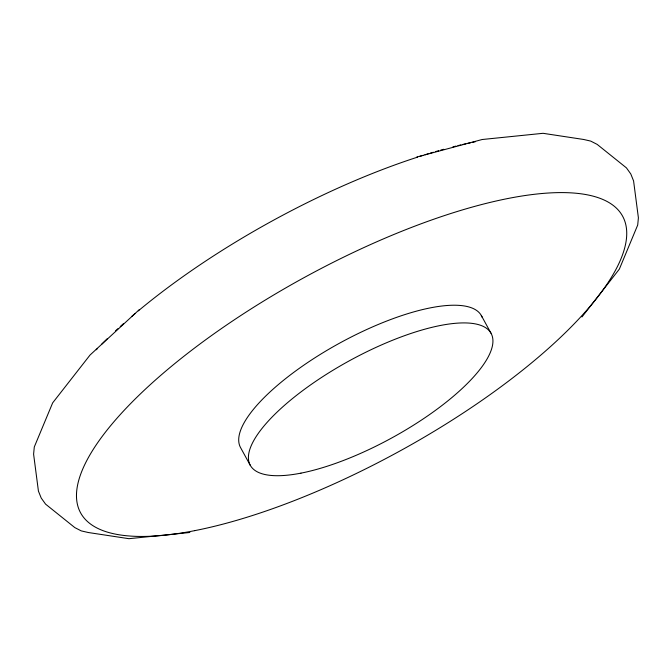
<?xml version="1.0" encoding="UTF-8"?>
<svg xmlns="http://www.w3.org/2000/svg" width="672" height="672" viewBox="0 0 672 672"><rect width="100%" height="100%" fill="white"/><g stroke="black" fill="none" stroke-linecap="round" stroke-linejoin="round"><path stroke-width="1.01" d="M581.96 316.957L619.34 269.136L637.703 225.044L638.4 217.837L633.578 180.911L630.79 173.964L626.438 167.874L597.164 144.388L590.73 141.103L583.691 139.482L543.052 133.308L482.143 139.516L416.749 157.063M139.49 309.464L90.04 355.043L52.66 402.864L34.297 446.956L33.6 454.163L38.422 491.089L41.21 498.036L45.562 504.126L74.836 527.612L81.27 530.897L88.309 532.518L128.948 538.692L189.857 532.484M481.303 315.496L490.98 333.178M250.337 465.452L240.66 447.77A137.298 44.024 -28.7 0 1 341.821 341.939A137.298 44.024 -28.7 0 1 482.135 317.218M96.272 349.768A308.927 99.044 -28.7 0 1 97.6 348.39M101.674 344.232A308.927 99.044 -28.7 0 1 107.344 338.621M115.567 330.826A308.927 99.044 -28.7 0 1 117.886 328.692M120.238 326.55A308.927 99.044 -28.7 0 1 123.413 323.694M131.586 316.554A308.927 99.044 -28.7 0 1 134.929 313.706M138.314 310.859A308.927 99.044 -28.7 0 1 417.581 157.122M419.698 156.433A308.927 99.044 -28.7 0 1 422.881 155.425M424.99 154.77A308.927 99.044 -28.7 0 1 428.156 153.796M430.256 153.157A308.927 99.044 -28.7 0 1 433.398 152.225M435.49 151.612A308.927 99.044 -28.7 0 1 438.606 150.721M440.681 150.133A308.927 99.044 -28.7 0 1 443.772 149.276M452.928 146.857A308.927 99.044 -28.7 0 1 455.935 146.101M457.926 145.614A308.927 99.044 -28.7 0 1 460.9 144.908M462.857 144.446A308.927 99.044 -28.7 0 1 465.78 143.774M467.72 143.346A308.927 99.044 -28.7 0 1 470.593 142.724M472.492 142.321A308.927 99.044 -28.7 0 1 475.314 141.75M300.972 473.138A137.298 44.024 -28.7 0 0 492.517 345.332A137.298 44.024 -28.7 0 0 318.494 379.47A137.298 44.024 -28.7 0 0 300.972 473.138M194.821 530.628A308.927 99.044 -28.7 0 0 625.792 243.062A308.927 99.044 -28.7 0 0 234.234 319.864A308.927 99.044 -28.7 0 0 194.821 530.628"/></g></svg>
